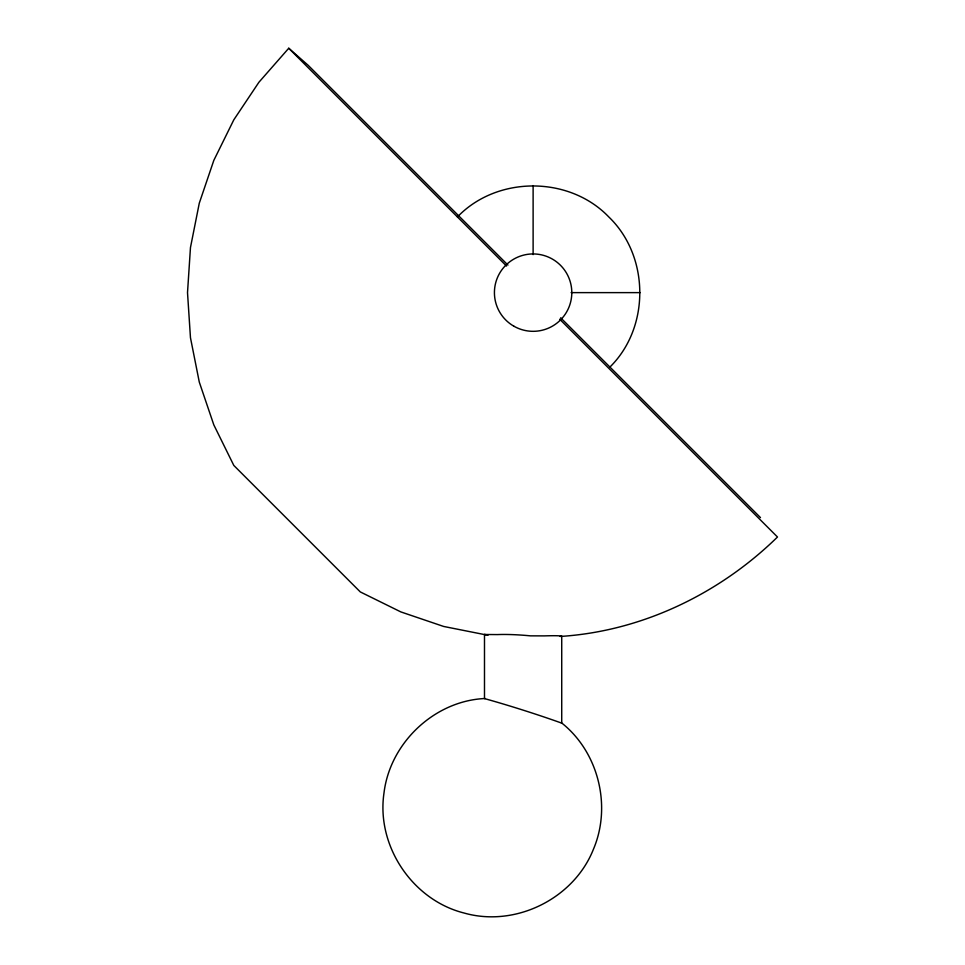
<?xml version="1.0" encoding="UTF-8"?>
<svg xmlns="http://www.w3.org/2000/svg" width="965" height="965" viewBox="0 0 965 965"><rect width="100%" height="100%" fill="white"/><g stroke="black" fill="none" stroke-linecap="round" stroke-linejoin="round"><path stroke-width="1.45" d="M457.434 216.944C497.035 175.642 569.193 175.642 608.794 216.944C649.674 256.183 650.253 327.581 609.723 367.255M561.099 722.906C539.242 715.077 509.641 705.56 484.49 698.588L484.49 634.488L497.421 634.584A38.395 4.946 4.2 0 1 530.412 635.851L544.405 635.887A38.576 1.894 -3.7 0 1 561.726 636.237L561.702 636.212M484.526 634.488L485.214 634.439M507.94 265.073L308.125 65.258L288.74 48.25L258.922 82.242L233.807 119.829L213.82 160.371L199.285 203.181L190.467 247.523L187.512 292.624L190.467 337.738L199.285 382.08L213.82 424.89L233.807 465.432L360.307 591.931L400.861 611.919L443.659 626.454L488.001 635.272M560.183 636.454C641.604 631.363 719.432 593.837 777.488 537.01L559.688 319.21M485.262 698.503C434.552 700.59 389.932 742.881 383.974 793.121C376.181 845.835 412.405 900.055 464.093 913.023C515.346 927.63 573.825 898.801 593.427 849.248C611.882 805.872 598.348 751.614 561.123 722.52M571.123 292.624L640.145 292.624M560.665 317.799L760.48 517.614M288.74 48.25L506.529 266.05M561.726 636.249L561.726 723.171M533.114 185.594L533.114 254.615M513.766 326.134A38.684 38.684 0 0 0 571.799 292.624A38.684 38.684 0 0 0 513.766 259.127A38.684 38.684 0 0 0 513.766 326.134"/></g></svg>
